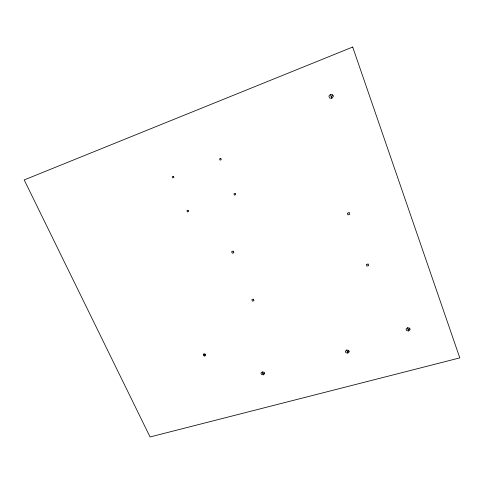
<?xml version="1.0" encoding="UTF-8"?>
<svg xmlns="http://www.w3.org/2000/svg" width="484" height="484" viewBox="0 0 484 484"><rect width="100%" height="100%" fill="white"/><g stroke="black" fill="none" stroke-linecap="round" stroke-linejoin="round"><path stroke-width="0.73" d="M203.286 354.905L203.679 353.834L204.811 353.804L205.543 354.845L205.143 355.909L204.018 355.94L203.286 354.905L205.543 354.845M330.451 94.471L328.914 96.147L329.592 98.034L331.806 98.252L333.349 96.582L332.671 94.695L330.451 94.471L331.806 98.252M262.189 371.924L260.949 373.067L261.572 374.507L263.429 374.81L264.669 373.666L264.052 372.226L262.189 371.924L263.429 374.81M346.683 350.029L345.304 351.239L345.897 352.745L347.863 353.048L349.236 351.844L348.649 350.331L346.683 350.029L347.863 353.048M407.516 327.777L406.034 329.047L406.602 330.614L408.653 330.917L410.136 329.652L409.573 328.079L407.516 327.777L408.653 330.917M331.129 96.364L333.01 95.638M408.085 329.35L409.857 328.866M262.812 373.364L264.361 372.946M347.27 351.541L348.946 351.088M204.411 354.875L204.581 355.928M352.691 47.039L24.2 179.933L150.058 436.961L459.8 357.888L352.691 47.039M173.417 176.255L172.225 176.702L172.764 177.949L173.95 177.501L173.417 176.255M220.771 158.377L219.53 158.849L220.057 160.131L221.297 159.666L220.771 158.377M188.094 210.292L186.915 210.715L187.435 211.931L188.615 211.508L188.094 210.292M235.139 193.425L233.911 193.866L234.419 195.112L235.654 194.671L235.139 193.425M233.185 251.142L231.594 251.668L232.259 253.247L233.851 252.721L233.185 251.142M349.121 212.651L347.355 213.238L347.978 214.926L349.744 214.339L349.121 212.651M253.374 299.185L251.801 299.669L252.436 301.187L254.015 300.703L253.374 299.185M368.046 264.016L366.297 264.554L366.896 266.176L368.645 265.637L368.046 264.016"/></g></svg>
